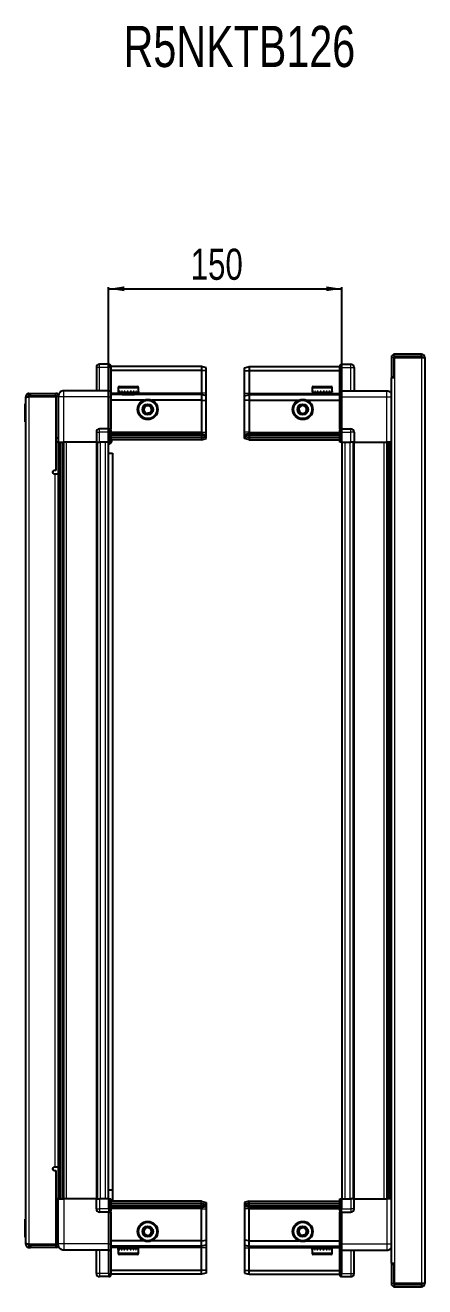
# Model space of a CAD drawing. Header units: millimetres. Extents: x 1315 to 4658, y 427 to 1687.
# Drawn here: x 2843 to 3100, y 877 to 1687 of the extents above; entities that cross this region are included whole.
import ezdxf

# ---------------------------------------------------------------- set-up
doc = ezdxf.new("R2010")
doc.units = ezdxf.units.MM
doc.layers.add('FORMAT', color=7, linetype='Continuous')
doc.styles.add('SLDTEXTSTYLE0', font='TXT', dxfattribs={"width": 0.75})
doc.dimstyles.new('SLDDIMSTYLE0', dxfattribs={"dimtxt": 20, "dimasz": 10, "dimexe": 0, "dimexo": 0.0625, "dimgap": 5, "dimtad": 2, "dimdec": 1, "dimrnd": 1e-09, "dimzin": 12, "dimdsep": 46, "dimtxsty": 'SLDTEXTSTYLE0', "dimsah": 1, "dimcen": 0.09, "dimadec": 0, "dimazin": 3, "dimtfac": 1, "dimtofl": 0, "dimtmove": 0, "dimatfit": 3, "dimfxl": 0, "dimfrac": 2, "dimtolj": 1, "dimtzin": 12, "dimarcsym": 0})

# ---------------------------------------------------------------- blocks, each defined once
blk = doc.blocks.new('_D_5')
at = {"layer": 'FORMAT'}
for p, q in [((2896.98, 1419.33), (2896.98, 1518.82)), ((2896.98, 1517.82), (3046.98, 1517.82)), ((3046.98, 1419.33), (3046.98, 1518.82))]:
    blk.add_line(p, q, dxfattribs=at)
for points in [[(2896.98, 1517.82), (2906.98, 1516.28), (2906.98, 1519.36)], [(3046.98, 1517.82), (3036.98, 1519.36), (3036.98, 1516.28)]]:
    blk.add_solid(points, dxfattribs=at)
at = {"layer": 'FORMAT', "insert": (2949.81, 1543.6), "char_height": 20, "attachment_point": 1, "style": 'SLDTEXTSTYLE0'}
blk.add_mtext('150', dxfattribs=at)

msp = doc.modelspace()

# ---------------------------------------------------------------- linework, layer by layer
at = {"color": 7, "linetype": 'Continuous', "lineweight": 25}
for p, q in [((3098.23, 1475.82), (3080.93, 1475.82)), ((3098.23, 1474.32), (3098.23, 1475.82)), ((2889.13, 1467.32), (2889.13, 1452.32)), ((2897.13, 1469.32), (2891.13, 1469.32)), ((2897.13, 1469.32), (2897.46, 1469.32)), ((2897.13, 1469.32), (2897.13, 1467.32)), ((2897.13, 1452.52), (2897.13, 1467.32)), ((2897.13, 1452.52), (2897.13, 1467.32)), ((2898.33, 1468.82), (2897.46, 1469.32)), ((2898.33, 1467.32), (2898.33, 1468.82)), ((2956.63, 1467.82), (2898.33, 1467.82)), ((2898.33, 1467.32), (2898.33, 1452.52)), ((2956.63, 1467.82), (2956.63, 1465.32)), ((2959.63, 1467.02), (2956.63, 1467.82)), ((2959.63, 1465.17), (2959.63, 1467.02)), ((2984.33, 1467.02), (2987.33, 1467.82)), ((2984.33, 1465.17), (2984.33, 1467.02)), ((2987.33, 1467.82), (2987.33, 1465.32)), ((2987.33, 1467.82), (3045.63, 1467.82)), ((3046.49, 1469.32), (3045.63, 1468.82)), ((3046.49, 1469.32), (3045.63, 1468.82)), ((3045.63, 1468.82), (3045.63, 1467.32)), ((3045.63, 1452.52), (3045.63, 1467.32)), ((3046.83, 1469.32), (3046.49, 1469.32)), ((3046.83, 1469.32), (3046.49, 1469.32)), ((3046.83, 1469.32), (3046.83, 1469.32)), ((3046.83, 1467.32), (3046.83, 1469.32)), ((3046.83, 1469.32), (3052.83, 1469.32)), ((3046.83, 1467.32), (3046.83, 1452.52)), ((3054.83, 1467.32), (3054.83, 1452.32)), ((3078.83, 1473.72), (3078.83, 1461.32)), ((3080.33, 1473.72), (3080.33, 1461.32)), ((3080.83, 1460.82), (3080.83, 1473.72)), ((3080.83, 1473.72), (3098.23, 1473.72)), ((3098.23, 1474.32), (3080.93, 1474.32)), ((3098.23, 1473.72), (3100.33, 1473.72)), ((3100.33, 1473.72), (3100.33, 878.92)), ((2956.63, 1465.32), (2898.33, 1465.32)), ((2956.63, 1465.32), (2956.63, 1450.82)), ((2959.63, 1465.17), (2956.63, 1465.32)), ((2959.63, 1450.82), (2959.63, 1465.17)), ((2984.33, 1465.17), (2987.33, 1465.32)), ((2984.33, 1450.82), (2984.33, 1465.17)), ((2987.33, 1465.32), (2987.33, 1450.82)), ((2987.33, 1465.32), (3045.63, 1465.32)), ((3078.73, 1460.82), (3078.73, 891.82)), ((3078.73, 1460.82), (3080.83, 1460.82)), ((3078.83, 1461.32), (3080.33, 1461.32)), ((2845.73, 1449.07), (2845.73, 1450.57)), ((2845.73, 1450.57), (2846.63, 1450.57)), ((2846.63, 1449.07), (2846.63, 1450.57)), ((2846.63, 1450.57), (2863.13, 1450.57)), ((2863.13, 1449.07), (2863.13, 1450.57)), ((2897.13, 1452.32), (2868.13, 1452.32)), ((2897.13, 1452.32), (2897.13, 1452.52)), ((2897.13, 1452.32), (2898.33, 1452.32)), ((2897.13, 1448.32), (2897.13, 1452.32)), ((2898.33, 1452.52), (2898.33, 1452.32)), ((2898.33, 1452.32), (2898.33, 1448.32)), ((2903.13, 1454.22), (2903.13, 1451.82)), ((2903.13, 1451.82), (2903.13, 1451.32)), ((2903.13, 1451.32), (2903.26, 1451.32)), ((2903.45, 1451.82), (2903.26, 1451.82)), ((2903.26, 1451.82), (2903.26, 1451.32)), ((2903.26, 1451.32), (2903.45, 1451.32)), ((2903.45, 1451.82), (2903.45, 1451.32)), ((2903.45, 1451.32), (2903.98, 1451.32)), ((2903.93, 1455.02), (2911.09, 1455.02)), ((2904.38, 1451.82), (2903.98, 1451.82)), ((2903.98, 1451.82), (2903.98, 1451.32)), ((2903.98, 1451.32), (2904.38, 1451.32)), ((2904.38, 1451.82), (2904.38, 1451.32)), ((2904.38, 1451.32), (2905.25, 1451.32)), ((2905.23, 1451.32), (2905.23, 1451.22)), ((2905.23, 1451.22), (2914.03, 1451.22)), ((2905.82, 1451.82), (2905.25, 1451.82)), ((2905.25, 1451.82), (2905.25, 1451.32)), ((2905.25, 1451.32), (2905.82, 1451.32)), ((2905.63, 1450.82), (2906.32, 1450.34)), ((2905.63, 1450.82), (2910.66, 1450.82)), ((2905.82, 1451.82), (2905.82, 1451.32)), ((2905.82, 1451.32), (2906.95, 1451.32)), ((2907.64, 1451.82), (2906.95, 1451.82)), ((2906.95, 1451.82), (2906.95, 1451.32)), ((2906.95, 1451.32), (2907.64, 1451.32)), ((2907.64, 1451.82), (2907.64, 1451.32)), ((2907.64, 1451.32), (2908.91, 1451.32)), ((2909.65, 1451.82), (2908.91, 1451.82)), ((2908.91, 1451.82), (2908.91, 1451.32)), ((2908.91, 1451.32), (2909.14, 1451.32)), ((2909.14, 1451.82), (2909.14, 1451.32)), ((2909.64, 1451.82), (2909.64, 1451.32)), ((2909.64, 1451.32), (2909.65, 1451.32)), ((2909.65, 1451.82), (2909.65, 1451.32)), ((2909.65, 1451.32), (2910.94, 1451.32)), ((2910.66, 1450.82), (2913.63, 1450.82)), ((2911.65, 1451.82), (2910.94, 1451.82)), ((2910.94, 1451.82), (2910.94, 1451.32)), ((2911, 1451.82), (2911, 1451.32)), ((2911, 1451.32), (2911.65, 1451.32)), ((2911.09, 1455.02), (2915.33, 1455.02)), ((2911.65, 1451.82), (2911.65, 1451.32)), ((2911.65, 1451.32), (2912.84, 1451.32)), ((2913.46, 1451.82), (2912.84, 1451.82)), ((2912.84, 1451.82), (2912.84, 1451.32)), ((2912.84, 1451.32), (2913.46, 1451.32)), ((2912.94, 1450.34), (2913.63, 1450.82)), ((2913.46, 1451.82), (2913.46, 1451.32)), ((2913.46, 1451.32), (2914.43, 1451.32)), ((2914.03, 1451.22), (2914.03, 1451.32)), ((2914.9, 1451.82), (2914.43, 1451.82)), ((2914.43, 1451.82), (2914.43, 1451.32)), ((2914.43, 1451.32), (2914.9, 1451.32)), ((2914.9, 1451.82), (2914.9, 1451.32)), ((2914.9, 1451.32), (2915.55, 1451.32)), ((2915.82, 1451.82), (2915.55, 1451.82)), ((2915.55, 1451.82), (2915.55, 1451.32)), ((2915.55, 1451.32), (2915.82, 1451.32)), ((2915.82, 1451.82), (2915.82, 1451.32)), ((2915.82, 1451.32), (2916.09, 1451.32)), ((2916.13, 1451.82), (2916.09, 1451.82)), ((2916.09, 1451.82), (2916.09, 1451.32)), ((2916.09, 1451.32), (2916.13, 1451.32)), ((2916.13, 1451.82), (2916.13, 1454.22)), ((2916.13, 1451.82), (2916.13, 1451.32)), ((2956.63, 1450.82), (2956.63, 1449.82)), ((2959.63, 1449.02), (2959.63, 1450.82)), ((2984.33, 1449.02), (2984.33, 1450.82)), ((2987.33, 1450.82), (2987.33, 1449.82)), ((3027.83, 1454.22), (3027.83, 1451.32)), ((3027.83, 1451.32), (3027.86, 1451.32)), ((3027.98, 1451.82), (3027.86, 1451.82)), ((3027.86, 1451.82), (3027.86, 1451.32)), ((3027.86, 1451.32), (3027.98, 1451.32)), ((3027.98, 1451.82), (3027.98, 1451.32)), ((3027.98, 1451.32), (3028.39, 1451.32)), ((3028.73, 1451.82), (3028.39, 1451.82)), ((3028.39, 1451.82), (3028.39, 1451.32)), ((3028.39, 1451.32), (3028.73, 1451.32)), ((3028.63, 1455.02), (3040.03, 1455.02)), ((3028.73, 1451.82), (3028.73, 1451.32)), ((3028.73, 1451.32), (3029.51, 1451.32)), ((3030.03, 1451.82), (3029.51, 1451.82)), ((3029.51, 1451.82), (3029.51, 1451.32)), ((3029.51, 1451.32), (3030.03, 1451.32)), ((3029.93, 1451.32), (3029.93, 1451.22)), ((3029.93, 1451.22), (3038.73, 1451.22)), ((3030.03, 1451.82), (3030.03, 1451.32)), ((3030.03, 1451.32), (3031.09, 1451.32)), ((3030.33, 1450.82), (3031.02, 1450.34)), ((3030.33, 1450.82), (3038.33, 1450.82)), ((3031.75, 1451.82), (3031.09, 1451.82)), ((3031.09, 1451.82), (3031.09, 1451.32)), ((3031.09, 1451.32), (3031.75, 1451.32)), ((3031.75, 1451.82), (3031.75, 1451.32)), ((3031.75, 1451.32), (3032.99, 1451.32)), ((3033.72, 1451.82), (3032.99, 1451.82)), ((3032.99, 1451.82), (3032.99, 1451.32)), ((3032.99, 1451.32), (3033.42, 1451.32)), ((3033.42, 1451.82), (3033.42, 1451.32)), ((3033.72, 1451.82), (3033.72, 1451.32)), ((3033.72, 1451.32), (3035.02, 1451.32)), ((3035.75, 1451.82), (3035.02, 1451.82)), ((3035.02, 1451.82), (3035.02, 1451.32)), ((3035.29, 1451.82), (3035.29, 1451.32)), ((3035.29, 1451.32), (3035.75, 1451.32)), ((3035.75, 1451.82), (3035.75, 1451.32)), ((3035.75, 1451.32), (3036.98, 1451.32)), ((3037.64, 1451.82), (3036.98, 1451.82)), ((3036.98, 1451.82), (3036.98, 1451.32)), ((3036.98, 1451.32), (3037.64, 1451.32)), ((3037.64, 1451.82), (3037.64, 1451.32)), ((3037.64, 1451.32), (3038.69, 1451.32)), ((3037.64, 1450.34), (3038.33, 1450.82)), ((3039.21, 1451.82), (3038.69, 1451.82)), ((3038.69, 1451.82), (3038.69, 1451.32)), ((3038.69, 1451.32), (3039.21, 1451.32)), ((3038.73, 1451.22), (3038.73, 1451.32)), ((3039.21, 1451.82), (3039.21, 1451.32)), ((3039.21, 1451.32), (3039.96, 1451.32)), ((3040.29, 1451.82), (3039.96, 1451.82)), ((3039.96, 1451.82), (3039.96, 1451.32)), ((3039.96, 1451.32), (3040.29, 1451.32)), ((3040.29, 1451.82), (3040.29, 1451.32)), ((3040.29, 1451.32), (3040.69, 1451.32)), ((3040.8, 1451.82), (3040.69, 1451.82)), ((3040.69, 1451.82), (3040.69, 1451.32)), ((3040.69, 1451.32), (3040.8, 1451.32)), ((3040.8, 1451.82), (3040.8, 1451.32)), ((3040.8, 1451.32), (3040.83, 1451.32)), ((3040.83, 1451.32), (3040.83, 1454.22)), ((3045.63, 1452.32), (3045.63, 1452.52)), ((3046.83, 1452.32), (3045.63, 1452.32)), ((3045.63, 1448.32), (3045.63, 1452.32)), ((3046.83, 1452.52), (3046.83, 1452.32)), ((3046.83, 1452.32), (3046.83, 1448.32)), ((3046.83, 1452.32), (3075.83, 1452.32)), ((2843.63, 1443.96), (2843.33, 1443.96)), ((2843.33, 1432.39), (2843.33, 1443.96)), ((2845.13, 1448.47), (2843.63, 1448.47)), ((2843.63, 1447.97), (2843.63, 1448.47)), ((2843.63, 904.67), (2843.63, 1447.97)), ((2845.73, 1449.07), (2846.63, 1449.07)), ((2845.73, 1448.57), (2863.13, 1448.57)), ((2846.63, 1449.07), (2863.13, 1449.07)), ((2864.63, 1448.57), (2863.13, 1448.57)), ((2863.13, 1448.57), (2863.13, 1401.07)), ((2864.63, 1448.32), (2864.63, 1419.32)), ((2897.13, 1428.02), (2897.13, 1448.32)), ((2956.63, 1449.82), (2898.33, 1449.82)), ((2898.33, 1448.32), (2898.33, 1428.02)), ((2919.63, 1446.32), (2898.33, 1446.32)), ((2906.32, 1450.34), (2905.63, 1449.86)), ((2905.63, 1449.86), (2905.63, 1449.82)), ((2905.63, 1449.86), (2910.66, 1449.86)), ((2906.32, 1450.34), (2910.48, 1450.34)), ((2910.48, 1450.34), (2912.94, 1450.34)), ((2910.66, 1449.86), (2913.63, 1449.86)), ((2913.63, 1449.86), (2912.94, 1450.34)), ((2913.63, 1449.82), (2913.63, 1449.86)), ((2956.63, 1446.32), (2924.63, 1446.32)), ((2956.63, 1449.82), (2956.63, 1446.32)), ((2959.63, 1449.02), (2956.63, 1449.82)), ((2956.63, 1446.32), (2956.63, 1425.82)), ((2956.63, 1446.32), (2959.63, 1445.99)), ((2959.63, 1445.99), (2959.63, 1449.02)), ((2959.63, 1425.82), (2959.63, 1445.99)), ((2984.33, 1449.02), (2987.33, 1449.82)), ((2984.33, 1445.99), (2984.33, 1449.02)), ((2987.33, 1446.32), (2984.33, 1445.99)), ((2984.33, 1425.82), (2984.33, 1445.99)), ((2987.33, 1449.82), (2987.33, 1446.32)), ((2987.33, 1449.82), (3045.63, 1449.82)), ((2987.33, 1446.32), (2987.33, 1425.82)), ((2987.33, 1446.32), (3019.33, 1446.32)), ((3024.33, 1446.32), (3045.63, 1446.32)), ((3031.02, 1450.34), (3030.33, 1449.86)), ((3030.33, 1449.86), (3030.33, 1449.82)), ((3030.33, 1449.86), (3038.33, 1449.86)), ((3031.02, 1450.34), (3037.64, 1450.34)), ((3038.33, 1449.86), (3037.64, 1450.34)), ((3038.33, 1449.82), (3038.33, 1449.86)), ((3045.63, 1428.02), (3045.63, 1448.32)), ((3046.83, 1448.32), (3046.83, 1428.02)), ((2843.33, 1432.39), (2843.63, 1432.39)), ((2897.13, 1427.82), (2891.13, 1427.82)), ((2897.13, 1427.82), (2897.13, 1428.02)), ((2897.13, 1427.82), (2897.13, 1425.82)), ((2897.13, 1427.82), (2898.33, 1427.82)), ((2898.33, 1428.02), (2898.33, 1427.82)), ((2898.33, 1427.15), (2898.33, 1427.82)), ((2898.33, 1427.15), (2898.33, 1419.32)), ((3045.63, 1427.82), (3045.63, 1428.02)), ((3046.83, 1427.82), (3045.63, 1427.82)), ((3045.63, 1427.82), (3045.63, 1427.15)), ((3045.63, 1419.32), (3045.63, 1427.15)), ((3046.83, 1428.02), (3046.83, 1427.82)), ((3046.83, 1425.82), (3046.83, 1427.82)), ((3046.83, 1425.82), (3046.83, 1427.82)), ((3046.83, 1427.82), (3052.83, 1427.82)), ((2863.13, 1422.07), (2864.63, 1422.07)), ((2864.63, 1419.32), (2863.13, 1419.32)), ((2865.28, 933.32), (2865.28, 1419.32)), ((2867.07, 1419.32), (2867.07, 933.32)), ((2867.1, 1419.32), (2867.1, 933.32)), ((2889.13, 1419.32), (2868.13, 1419.32)), ((2889.13, 1425.82), (2889.13, 1419.32)), ((2889.13, 1419.32), (2891.13, 1419.32)), ((2889.78, 933.32), (2889.78, 1419.32)), ((2897.13, 1419.32), (2891.13, 1419.32)), ((2896.98, 933.32), (2896.98, 1419.32)), ((2897.13, 1419.32), (2897.13, 1425.82)), ((2897.13, 1419.32), (2897.13, 1425.82)), ((2897.13, 1419.32), (2897.46, 1419.32)), ((2897.13, 1419.32), (2897.13, 1419.32)), ((2897.46, 1419.32), (2897.46, 1425.82)), ((2898.33, 1419.32), (2897.46, 1419.32)), ((2897.46, 1419.32), (2897.46, 1419.32)), ((2956.63, 1424.82), (2898.33, 1424.82)), ((2956.63, 1423.82), (2898.33, 1423.82)), ((2956.63, 1422.32), (2898.33, 1422.32)), ((2956.63, 1420.82), (2898.33, 1420.82)), ((2956.63, 1425.82), (2956.63, 1424.82)), ((2956.63, 1424.82), (2956.63, 1423.82)), ((2956.63, 1424.82), (2959.63, 1424.02)), ((2956.63, 1423.82), (2956.63, 1422.32)), ((2956.63, 1423.82), (2959.63, 1423.28)), ((2956.63, 1422.32), (2959.63, 1422.78)), ((2956.63, 1422.32), (2956.63, 1420.82)), ((2956.63, 1420.82), (2959.63, 1421.63)), ((2959.63, 1424.02), (2959.63, 1425.82)), ((2959.63, 1423.28), (2959.63, 1424.02)), ((2959.63, 1422.78), (2959.63, 1423.28)), ((2959.63, 1421.63), (2959.63, 1422.78)), ((2984.33, 1424.02), (2984.33, 1425.82)), ((2987.33, 1424.82), (2984.33, 1424.02)), ((2984.33, 1423.28), (2984.33, 1424.02)), ((2987.33, 1423.82), (2984.33, 1423.28)), ((2984.33, 1422.78), (2984.33, 1423.28)), ((2987.33, 1422.32), (2984.33, 1422.78)), ((2984.33, 1421.63), (2984.33, 1422.78)), ((2987.33, 1420.82), (2984.33, 1421.63)), ((2987.33, 1425.82), (2987.33, 1424.82)), ((2987.33, 1424.82), (2987.33, 1423.82)), ((2987.33, 1424.82), (3045.63, 1424.82)), ((2987.33, 1423.82), (3045.63, 1423.82)), ((2987.33, 1423.82), (2987.33, 1422.32)), ((2987.33, 1422.32), (3045.63, 1422.32)), ((2987.33, 1422.32), (2987.33, 1420.82)), ((2987.33, 1420.82), (3045.63, 1420.82)), ((3046.49, 1419.32), (3045.63, 1419.32)), ((3046.49, 1425.82), (3046.49, 1419.32)), ((3046.83, 1419.32), (3046.49, 1419.32)), ((3046.83, 1425.82), (3046.83, 1419.32)), ((3046.83, 1419.32), (3052.83, 1419.32)), ((3046.98, 1419.32), (3046.98, 933.32)), ((3054.83, 1419.32), (3052.83, 1419.32)), ((3054.18, 1419.32), (3054.18, 933.32)), ((3054.83, 1425.82), (3054.83, 1419.32)), ((3054.83, 1419.32), (3075.83, 1419.32)), ((3076.85, 933.32), (3076.85, 1419.32)), ((3076.88, 933.32), (3076.88, 1419.32)), ((3078.68, 1419.32), (3078.68, 933.32)), ((2896.98, 1412.32), (2899.48, 1412.32)), ((2899.48, 1412.32), (2899.48, 938.82)), ((2863.13, 1401.07), (2861.78, 1401.07)), ((2861.78, 1399.07), (2862.53, 1399.07)), ((2862.53, 1399.07), (2864.63, 1399.07)), ((2864.63, 1399.07), (2864.63, 953.57)), ((2862.53, 953.57), (2861.78, 953.57)), ((2861.78, 951.57), (2863.13, 951.57)), ((2864.63, 953.57), (2862.53, 953.57)), ((2863.13, 951.57), (2863.13, 904.07)), ((2864.63, 933.32), (2863.13, 933.32)), ((2864.63, 904.32), (2864.63, 933.32)), ((2889.13, 933.32), (2868.13, 933.32)), ((2889.13, 926.82), (2889.13, 933.32)), ((2889.13, 933.32), (2891.13, 933.32)), ((2897.13, 933.32), (2891.13, 933.32)), ((2899.48, 938.82), (2896.98, 938.82)), ((2897.13, 926.82), (2897.13, 933.32)), ((2897.13, 933.32), (2897.46, 933.32)), ((2897.46, 926.82), (2897.46, 933.32)), ((2897.46, 933.32), (2898.33, 933.32)), ((2898.33, 933.32), (2898.33, 925.5)), ((2899.48, 938.82), (2899.48, 931.82)), ((3045.63, 925.5), (3045.63, 933.32)), ((3045.63, 933.32), (3046.49, 933.32)), ((3046.49, 933.32), (3046.49, 933.32)), ((3046.49, 933.32), (3046.49, 926.82)), ((3046.83, 933.32), (3046.49, 933.32)), ((3046.83, 933.32), (3046.83, 926.82)), ((3046.83, 933.32), (3046.83, 933.32)), ((3046.83, 933.32), (3046.83, 926.82)), ((3046.83, 933.32), (3052.83, 933.32)), ((3054.83, 933.32), (3052.83, 933.32)), ((3054.83, 926.82), (3054.83, 933.32)), ((3054.83, 933.32), (3075.83, 933.32)), ((2864.63, 930.57), (2863.13, 930.57)), ((2897.13, 924.82), (2891.13, 924.82)), ((2897.13, 926.82), (2897.13, 924.82)), ((2897.13, 926.82), (2897.13, 924.82)), ((2897.13, 924.82), (2898.33, 924.82)), ((2897.13, 924.62), (2897.13, 924.82)), ((2897.13, 904.32), (2897.13, 924.62)), ((2956.63, 931.82), (2898.33, 931.82)), ((2956.63, 930.32), (2898.33, 930.32)), ((2956.63, 928.82), (2898.33, 928.82)), ((2956.63, 927.82), (2898.33, 927.82)), ((2898.33, 924.82), (2898.33, 925.5)), ((2898.33, 924.82), (2898.33, 924.62)), ((2898.33, 924.62), (2898.33, 904.32)), ((2956.63, 930.32), (2956.63, 931.82)), ((2956.63, 931.82), (2959.63, 931.02)), ((2956.63, 928.82), (2956.63, 930.32)), ((2956.63, 930.32), (2959.63, 929.87)), ((2956.63, 928.82), (2959.63, 929.37)), ((2956.63, 927.82), (2956.63, 928.82)), ((2956.63, 927.82), (2959.63, 928.63)), ((2956.63, 926.82), (2956.63, 927.82)), ((2956.63, 906.32), (2956.63, 926.82)), ((2959.63, 931.02), (2959.63, 929.87)), ((2959.63, 929.87), (2959.63, 929.37)), ((2959.63, 929.37), (2959.63, 928.63)), ((2959.63, 928.63), (2959.63, 926.82)), ((2959.63, 926.82), (2959.63, 906.66)), ((2987.33, 931.82), (2984.33, 931.02)), ((2984.33, 931.02), (2984.33, 929.87)), ((2987.33, 930.32), (2984.33, 929.87)), ((2984.33, 929.87), (2984.33, 929.37)), ((2987.33, 928.82), (2984.33, 929.37)), ((2984.33, 929.37), (2984.33, 928.63)), ((2987.33, 927.82), (2984.33, 928.63)), ((2984.33, 928.63), (2984.33, 926.82)), ((2984.33, 926.82), (2984.33, 906.66)), ((2987.33, 930.32), (2987.33, 931.82)), ((2987.33, 931.82), (3045.63, 931.82)), ((2987.33, 928.82), (2987.33, 930.32)), ((2987.33, 930.32), (3045.63, 930.32)), ((2987.33, 928.82), (3045.63, 928.82)), ((2987.33, 927.82), (2987.33, 928.82)), ((2987.33, 927.82), (3045.63, 927.82)), ((2987.33, 926.82), (2987.33, 927.82)), ((2987.33, 906.32), (2987.33, 926.82)), ((3045.63, 925.5), (3045.63, 924.82)), ((3046.83, 924.82), (3045.63, 924.82)), ((3045.63, 924.62), (3045.63, 924.82)), ((3045.63, 904.32), (3045.63, 924.62)), ((3046.83, 924.82), (3046.83, 926.82)), ((3046.83, 924.82), (3046.83, 924.62)), ((3046.83, 924.82), (3052.83, 924.82)), ((3046.83, 924.62), (3046.83, 904.32)), ((2843.63, 920.26), (2843.33, 920.26)), ((2843.33, 910.58), (2843.33, 920.26)), ((2843.33, 908.69), (2843.33, 910.58)), ((2843.33, 908.69), (2843.63, 908.69)), ((2843.63, 904.17), (2843.63, 904.67)), ((2845.13, 904.17), (2843.63, 904.17)), ((2863.13, 904.07), (2845.73, 904.07)), ((2845.73, 903.57), (2845.73, 902.07)), ((2845.73, 903.57), (2846.63, 903.57)), ((2845.73, 902.07), (2846.63, 902.07)), ((2863.13, 903.57), (2846.63, 903.57)), ((2846.63, 903.57), (2846.63, 902.07)), ((2863.13, 902.07), (2846.63, 902.07)), ((2863.13, 904.07), (2864.63, 904.07)), ((2863.13, 903.57), (2863.13, 902.07)), ((2897.13, 900.32), (2868.13, 900.32)), ((2889.13, 885.32), (2889.13, 900.32)), ((2897.13, 900.32), (2897.13, 904.32)), ((2897.13, 900.32), (2898.33, 900.32)), ((2897.13, 900.12), (2897.13, 900.32)), ((2897.13, 885.32), (2897.13, 900.12)), ((2919.63, 906.32), (2898.33, 906.32)), ((2898.33, 904.32), (2898.33, 900.32)), ((2956.63, 902.82), (2898.33, 902.82)), ((2898.33, 900.32), (2898.33, 900.12)), ((2898.33, 900.12), (2898.33, 885.32)), ((2903.13, 901.32), (2903.13, 898.42)), ((2903.22, 901.32), (2903.13, 901.32)), ((2903.22, 900.82), (2903.22, 901.32)), ((2903.39, 901.32), (2903.22, 901.32)), ((2903.22, 900.82), (2903.39, 900.82)), ((2903.39, 900.82), (2903.39, 901.32)), ((2903.88, 901.32), (2903.39, 901.32)), ((2903.88, 900.82), (2903.88, 901.32)), ((2904.26, 901.32), (2903.88, 901.32)), ((2903.88, 900.82), (2904.26, 900.82)), ((2904.26, 900.82), (2904.26, 901.32)), ((2905.1, 901.32), (2904.26, 901.32)), ((2905.1, 900.82), (2905.1, 901.32)), ((2905.66, 901.32), (2905.1, 901.32)), ((2905.1, 900.82), (2905.66, 900.82)), ((2905.23, 901.42), (2905.23, 901.32)), ((2910.62, 901.42), (2905.23, 901.42)), ((2905.63, 902.82), (2905.63, 902.79)), ((2905.63, 902.79), (2906.32, 902.31)), ((2905.73, 902.79), (2905.63, 902.79)), ((2906.32, 902.31), (2905.63, 901.82)), ((2905.73, 901.82), (2905.63, 901.82)), ((2905.66, 900.82), (2905.66, 901.32)), ((2906.76, 901.32), (2905.66, 901.32)), ((2913.63, 902.79), (2905.73, 902.79)), ((2913.63, 901.82), (2905.73, 901.82)), ((2906.4, 902.31), (2906.32, 902.31)), ((2912.94, 902.31), (2906.4, 902.31)), ((2906.76, 900.82), (2906.76, 901.32)), ((2907.44, 901.32), (2906.76, 901.32)), ((2906.76, 900.82), (2907.44, 900.82)), ((2907.44, 900.82), (2907.44, 901.32)), ((2908.71, 901.32), (2907.44, 901.32)), ((2908.71, 900.82), (2908.71, 901.32)), ((2909, 901.32), (2908.71, 901.32)), ((2908.71, 900.82), (2909.44, 900.82)), ((2909, 900.82), (2909, 901.32)), ((2909.44, 900.82), (2909.44, 901.32)), ((2910.74, 901.32), (2909.44, 901.32)), ((2914.03, 901.42), (2910.62, 901.42)), ((2910.74, 900.82), (2910.74, 901.32)), ((2910.74, 900.82), (2911.46, 900.82)), ((2910.87, 900.82), (2910.87, 901.32)), ((2911.46, 901.32), (2910.87, 901.32)), ((2911.46, 900.82), (2911.46, 901.32)), ((2912.66, 901.32), (2911.46, 901.32)), ((2912.66, 900.82), (2912.66, 901.32)), ((2913.3, 901.32), (2912.66, 901.32)), ((2912.66, 900.82), (2913.3, 900.82)), ((2912.94, 902.31), (2913.63, 902.79)), ((2913.63, 901.82), (2912.94, 902.31)), ((2913.3, 900.82), (2913.3, 901.32)), ((2914.29, 901.32), (2913.3, 901.32)), ((2913.63, 902.79), (2913.63, 902.82)), ((2914.03, 901.32), (2914.03, 901.42)), ((2914.29, 900.82), (2914.29, 901.32)), ((2914.77, 901.32), (2914.29, 901.32)), ((2914.29, 900.82), (2914.77, 900.82)), ((2914.77, 900.82), (2914.77, 901.32)), ((2915.46, 901.32), (2914.77, 901.32)), ((2915.46, 900.82), (2915.46, 901.32)), ((2915.75, 901.32), (2915.46, 901.32)), ((2915.46, 900.82), (2915.75, 900.82)), ((2915.75, 900.82), (2915.75, 901.32)), ((2916.06, 901.32), (2915.75, 901.32)), ((2916.06, 900.82), (2916.06, 901.32)), ((2916.12, 901.32), (2916.06, 901.32)), ((2916.06, 900.82), (2916.12, 900.82)), ((2916.12, 900.82), (2916.12, 901.32)), ((2916.13, 901.32), (2916.12, 901.32)), ((2916.13, 898.42), (2916.13, 901.32)), ((2956.63, 906.32), (2924.63, 906.32)), ((2956.63, 906.32), (2959.63, 906.66)), ((2956.63, 902.82), (2956.63, 906.32)), ((2959.63, 903.63), (2956.63, 902.82)), ((2956.63, 901.82), (2956.63, 902.82)), ((2956.63, 887.32), (2956.63, 901.82)), ((2959.63, 906.66), (2959.63, 903.63)), ((2959.63, 903.63), (2959.63, 901.82)), ((2959.63, 901.82), (2959.63, 887.48)), ((2987.33, 906.32), (2984.33, 906.66)), ((2984.33, 906.66), (2984.33, 903.63)), ((2984.33, 903.63), (2987.33, 902.82)), ((2984.33, 903.63), (2984.33, 901.82)), ((2984.33, 901.82), (2984.33, 887.48)), ((2987.33, 906.32), (3019.33, 906.32)), ((2987.33, 902.82), (2987.33, 906.32)), ((2987.33, 902.82), (3045.63, 902.82)), ((2987.33, 901.82), (2987.33, 902.82)), ((2987.33, 887.32), (2987.33, 901.82)), ((3024.33, 906.32), (3045.63, 906.32)), ((3027.83, 901.32), (3027.83, 898.42)), ((3027.85, 901.32), (3027.83, 901.32)), ((3027.85, 900.82), (3027.85, 901.32)), ((3027.94, 901.32), (3027.85, 901.32)), ((3027.85, 900.82), (3027.94, 900.82)), ((3027.94, 900.82), (3027.94, 901.32)), ((3028.32, 901.32), (3027.94, 901.32)), ((3028.32, 900.82), (3028.32, 901.32)), ((3028.63, 901.32), (3028.32, 901.32)), ((3028.32, 900.82), (3028.63, 900.82)), ((3028.63, 900.82), (3028.63, 901.32)), ((3029.37, 901.32), (3028.63, 901.32)), ((3029.37, 900.82), (3029.37, 901.32)), ((3029.88, 901.32), (3029.37, 901.32)), ((3029.37, 900.82), (3029.88, 900.82)), ((3029.88, 900.82), (3029.88, 901.32)), ((3030.92, 901.32), (3029.88, 901.32)), ((3029.93, 901.42), (3029.93, 901.32)), ((3038.73, 901.42), (3029.93, 901.42)), ((3030.33, 902.82), (3030.33, 902.79)), ((3030.33, 902.79), (3031.02, 902.31)), ((3038.33, 902.79), (3030.33, 902.79)), ((3031.02, 902.31), (3030.33, 901.82)), ((3038.33, 901.82), (3030.33, 901.82)), ((3030.92, 900.82), (3030.92, 901.32)), ((3031.57, 901.32), (3030.92, 901.32)), ((3030.92, 900.82), (3031.57, 900.82)), ((3037.64, 902.31), (3031.02, 902.31)), ((3031.57, 900.82), (3031.57, 901.32)), ((3032.79, 901.32), (3031.57, 901.32)), ((3032.79, 900.82), (3032.79, 901.32)), ((3033.29, 901.32), (3032.79, 901.32)), ((3032.79, 900.82), (3033.52, 900.82)), ((3033.29, 900.82), (3033.29, 901.32)), ((3033.52, 900.82), (3033.52, 901.32)), ((3034.82, 901.32), (3033.52, 901.32)), ((3034.82, 900.82), (3034.82, 901.32)), ((3034.82, 900.82), (3035.55, 900.82)), ((3035.16, 900.82), (3035.16, 901.32)), ((3035.55, 901.32), (3035.16, 901.32)), ((3035.55, 900.82), (3035.55, 901.32)), ((3036.8, 901.32), (3035.55, 901.32)), ((3036.8, 900.82), (3036.8, 901.32)), ((3037.46, 901.32), (3036.8, 901.32)), ((3036.8, 900.82), (3037.46, 900.82)), ((3037.46, 900.82), (3037.46, 901.32)), ((3038.54, 901.32), (3037.46, 901.32)), ((3037.64, 902.31), (3038.33, 902.79)), ((3038.33, 901.82), (3037.64, 902.31)), ((3038.33, 902.79), (3038.33, 902.82)), ((3038.54, 900.82), (3038.54, 901.32)), ((3039.07, 901.32), (3038.54, 901.32)), ((3038.54, 900.82), (3039.07, 900.82)), ((3038.73, 901.32), (3038.73, 901.42)), ((3039.07, 900.82), (3039.07, 901.32)), ((3039.86, 901.32), (3039.07, 901.32)), ((3039.86, 900.82), (3039.86, 901.32)), ((3040.21, 901.32), (3039.86, 901.32)), ((3039.86, 900.82), (3040.21, 900.82)), ((3040.21, 900.82), (3040.21, 901.32)), ((3040.64, 901.32), (3040.21, 901.32)), ((3040.64, 900.82), (3040.64, 901.32)), ((3040.78, 901.32), (3040.64, 901.32)), ((3040.64, 900.82), (3040.78, 900.82)), ((3040.78, 900.82), (3040.78, 901.32)), ((3040.83, 901.32), (3040.78, 901.32)), ((3040.83, 898.42), (3040.83, 901.32)), ((3045.63, 900.32), (3045.63, 904.32)), ((3046.83, 900.32), (3045.63, 900.32)), ((3045.63, 900.12), (3045.63, 900.32)), ((3045.63, 885.32), (3045.63, 900.12)), ((3046.83, 904.32), (3046.83, 900.32)), ((3046.83, 900.32), (3046.83, 900.12)), ((3046.83, 900.32), (3075.83, 900.32)), ((3046.83, 900.12), (3046.83, 885.32)), ((3046.83, 900.12), (3046.83, 885.32)), ((3054.83, 885.32), (3054.83, 900.32)), ((2904.08, 897.62), (2903.93, 897.62)), ((2915.33, 897.62), (2904.08, 897.62)), ((3040.03, 897.62), (3028.63, 897.62)), ((3080.83, 891.82), (3078.73, 891.82)), ((3078.83, 891.32), (3080.33, 891.32)), ((3078.83, 891.32), (3078.83, 878.92)), ((3080.33, 891.32), (3080.33, 878.92)), ((3080.83, 878.92), (3080.83, 891.82)), ((2897.13, 883.32), (2891.13, 883.32)), ((2897.13, 885.32), (2897.13, 883.32)), ((2897.13, 883.32), (2897.46, 883.32)), ((2897.13, 883.32), (2897.46, 883.32)), ((2897.13, 883.32), (2897.13, 883.32)), ((2897.46, 883.32), (2898.33, 883.82)), ((2897.46, 883.32), (2898.33, 883.82)), ((2956.63, 887.32), (2898.33, 887.32)), ((2898.33, 883.82), (2898.33, 885.32)), ((2956.63, 884.82), (2898.33, 884.82)), ((2959.63, 887.48), (2956.63, 887.32)), ((2956.63, 884.82), (2956.63, 887.32)), ((2959.63, 885.63), (2956.63, 884.82)), ((2959.63, 887.48), (2959.63, 885.63)), ((2984.33, 887.48), (2987.33, 887.32)), ((2984.33, 887.48), (2984.33, 885.63)), ((2984.33, 885.63), (2987.33, 884.82)), ((2987.33, 887.32), (3045.63, 887.32)), ((2987.33, 884.82), (2987.33, 887.32)), ((2987.33, 884.82), (3045.63, 884.82)), ((3045.63, 885.32), (3045.63, 883.82)), ((3045.63, 883.82), (3046.49, 883.32)), ((3046.83, 883.32), (3046.49, 883.32)), ((3046.83, 883.32), (3046.83, 885.32)), ((3046.83, 883.32), (3052.83, 883.32)), ((3098.23, 878.92), (3080.83, 878.92)), ((3080.93, 878.32), (3098.23, 878.32)), ((3080.93, 876.82), (3098.23, 876.82)), ((3100.33, 878.92), (3098.23, 878.92)), ((3098.23, 878.32), (3098.23, 876.82))]:
    msp.add_line(p, q, dxfattribs=at)
at = {"color": 8, "linetype": 'Continuous', "lineweight": 18}
for p, q in [((3080.93, 1474.32), (3080.93, 1475.82)), ((2891.13, 1467.32), (2889.13, 1467.32)), ((2891.13, 1467.32), (2891.13, 1469.32)), ((2891.13, 1452.32), (2891.13, 1467.32)), ((2897.13, 1467.32), (2891.13, 1467.32)), ((2897.13, 1467.32), (2898.33, 1467.32)), ((3046.83, 1467.32), (3045.63, 1467.32)), ((3046.83, 1467.32), (3052.83, 1467.32)), ((3052.83, 1467.32), (3052.83, 1469.32)), ((3052.83, 1452.32), (3052.83, 1467.32)), ((3052.83, 1467.32), (3054.83, 1467.32)), ((3080.33, 1473.72), (3078.83, 1473.72)), ((3098.23, 1473.72), (3098.23, 878.92)), ((3080.83, 1460.82), (3080.83, 891.82)), ((2897.13, 1452.52), (2898.33, 1452.52)), ((2905.63, 1450.82), (2898.33, 1450.82)), ((2903.13, 1454.22), (2911.3, 1454.22)), ((2911.3, 1454.22), (2916.13, 1454.22)), ((2956.63, 1450.82), (2913.63, 1450.82)), ((2959.63, 1450.82), (2956.63, 1450.82)), ((2984.33, 1450.82), (2987.33, 1450.82)), ((2987.33, 1450.82), (3030.33, 1450.82)), ((3027.83, 1454.22), (3040.83, 1454.22)), ((3038.33, 1450.82), (3045.63, 1450.82)), ((3045.63, 1452.52), (3046.83, 1452.52)), ((2845.73, 1448.57), (2845.73, 904.07)), ((2868.13, 1419.32), (2868.13, 1448.32)), ((2897.13, 1448.32), (2868.13, 1448.32)), ((2897.13, 1448.32), (2898.33, 1448.32)), ((3046.83, 1448.32), (3045.63, 1448.32)), ((3046.83, 1448.32), (3075.83, 1448.32)), ((3075.83, 1419.32), (3075.83, 1448.32)), ((2891.13, 1425.82), (2891.13, 1427.82)), ((2897.13, 1428.02), (2898.33, 1428.02)), ((3045.63, 1428.02), (3046.83, 1428.02)), ((3052.83, 1425.82), (3052.83, 1427.82)), ((2864.63, 1399.07), (2864.63, 1419.32)), ((2865.86, 1419.32), (2865.86, 933.32)), ((2868.31, 933.32), (2868.31, 1419.32)), ((2869.72, 1419.32), (2869.72, 933.32)), ((2889.13, 1425.82), (2891.13, 1425.82)), ((2889.13, 933.32), (2889.13, 1419.32)), ((2891.13, 1419.32), (2891.13, 1425.82)), ((2897.13, 1425.82), (2891.13, 1425.82)), ((2891.78, 933.32), (2891.78, 1419.32)), ((2894.98, 933.32), (2894.98, 1419.32)), ((2897.13, 1425.82), (2897.46, 1425.82)), ((2897.13, 1419.32), (2897.46, 1419.32)), ((2956.63, 1425.82), (2898.33, 1425.82)), ((2956.63, 1425.82), (2959.63, 1425.82)), ((2987.33, 1425.82), (2984.33, 1425.82)), ((2987.33, 1425.82), (3045.63, 1425.82)), ((3046.83, 1425.82), (3046.49, 1425.82)), ((3046.83, 1425.82), (3052.83, 1425.82)), ((3048.98, 1419.32), (3048.98, 933.32)), ((3052.18, 1419.32), (3052.18, 933.32)), ((3054.83, 1425.82), (3052.83, 1425.82)), ((3052.83, 1419.32), (3052.83, 1425.82)), ((3054.83, 1419.32), (3054.83, 933.32)), ((3074.23, 933.32), (3074.23, 1419.32)), ((3075.64, 1419.32), (3075.64, 933.32)), ((3078.09, 933.32), (3078.09, 1419.32)), ((2862.53, 953.57), (2862.53, 1399.07)), ((2864.63, 933.32), (2864.63, 953.57)), ((2868.13, 933.32), (2868.13, 904.32)), ((2891.13, 933.32), (2891.13, 926.82)), ((3046.83, 933.32), (3046.49, 933.32)), ((3052.83, 933.32), (3052.83, 926.82)), ((3075.83, 933.32), (3075.83, 904.32)), ((2889.13, 926.82), (2891.13, 926.82)), ((2891.13, 926.82), (2891.13, 924.82)), ((2897.13, 926.82), (2891.13, 926.82)), ((2897.13, 926.82), (2897.46, 926.82)), ((2898.33, 924.62), (2897.13, 924.62)), ((2956.63, 926.82), (2898.33, 926.82)), ((2956.63, 926.82), (2959.63, 926.82)), ((2987.33, 926.82), (2984.33, 926.82)), ((2987.33, 926.82), (3045.63, 926.82)), ((3046.83, 924.62), (3045.63, 924.62)), ((3046.83, 926.82), (3046.49, 926.82)), ((3046.83, 926.82), (3052.83, 926.82)), ((3054.83, 926.82), (3052.83, 926.82)), ((3052.83, 926.82), (3052.83, 924.82)), ((2897.13, 904.32), (2868.13, 904.32)), ((2891.13, 900.32), (2891.13, 885.32)), ((2897.13, 904.32), (2898.33, 904.32)), ((2898.33, 900.12), (2897.13, 900.12)), ((2905.63, 901.82), (2898.33, 901.82)), ((2956.63, 901.82), (2913.63, 901.82)), ((2959.63, 901.82), (2956.63, 901.82)), ((2984.33, 901.82), (2987.33, 901.82)), ((2987.33, 901.82), (3030.33, 901.82)), ((3038.33, 901.82), (3045.63, 901.82)), ((3046.83, 904.32), (3045.63, 904.32)), ((3046.83, 900.12), (3045.63, 900.12)), ((3046.83, 904.32), (3075.83, 904.32)), ((3052.83, 900.32), (3052.83, 885.32)), ((2903.3, 898.42), (2903.13, 898.42)), ((2916.13, 898.42), (2903.3, 898.42)), ((3040.83, 898.42), (3027.83, 898.42)), ((2891.13, 885.32), (2889.13, 885.32)), ((2891.13, 885.32), (2891.13, 883.32)), ((2897.13, 885.32), (2891.13, 885.32)), ((2897.13, 885.32), (2898.33, 885.32)), ((3046.83, 885.32), (3045.63, 885.32)), ((3046.83, 885.32), (3052.83, 885.32)), ((3052.83, 885.32), (3052.83, 883.32)), ((3052.83, 885.32), (3054.83, 885.32)), ((3080.33, 878.92), (3078.83, 878.92)), ((3080.93, 878.32), (3080.93, 876.82))]:
    msp.add_line(p, q, dxfattribs=at)
at = {"color": 7, "linetype": 'Continuous', "lineweight": 25}
for centre, radius in [((2922.13, 1440.32), 6.5), ((2922.13, 1440.32), 3.46), ((3021.83, 1440.32), 6.5), ((3021.83, 1440.32), 3.46), ((2922.13, 912.32), 6.5), ((2922.13, 912.32), 3.46), ((3021.83, 912.32), 6.5), ((3021.83, 912.32), 3.46)]:
    msp.add_circle(centre, radius, dxfattribs=at)
at = {"color": 8, "linetype": 'Continuous', "lineweight": 18}
for centre in [(2922.13, 1440.32), (3021.83, 1440.32), (2922.13, 912.32), (3021.83, 912.32)]:
    msp.add_circle(centre, 5.7, dxfattribs=at)
at = {"color": 7, "linetype": 'Continuous', "lineweight": 25}
for centre, radius, start, end in [((3080.93, 1473.72), 2.1, 90, 180), ((3098.23, 1473.72), 2.1, 0, 90), ((2891.13, 1467.32), 2, 90, 180), ((3052.83, 1467.32), 2, 0, 90), ((3080.93, 1473.72), 0.6, 90, 180), ((3098.23, 1473.72), 0.6, 0, 90), ((2863.03, 1448.47), 2.1, 32.2369, 87.2706), ((2903.93, 1454.22), 0.8, 90, 180), ((2905.23, 1450.82), 0.4, 0, 90), ((2914.03, 1450.82), 0.4, 90, 180), ((2915.33, 1454.22), 0.8, 0, 90), ((3028.63, 1454.22), 0.8, 90, 180), ((3029.93, 1450.82), 0.4, 0, 90), ((3038.73, 1450.82), 0.4, 90, 180), ((3040.03, 1454.22), 0.8, 0, 90), ((2845.63, 1448.07), 0.5, 90, 117.52901), ((2863.03, 1448.47), 0.6, 9.59407, 90), ((2922.13, 1440.32), 2.5, 101.00659, 161.00659), ((2922.13, 1440.32), 2.5, 41.00659, 101.00659), ((3021.83, 1440.32), 2.5, 120.74103, 180.74103), ((3021.83, 1440.32), 2.5, 60.74103, 120.74103), ((3021.83, 1440.32), 2.5, 0.74103, 60.74103), ((2922.13, 1440.32), 2.5, 161.00659, 221.00659), ((2922.13, 1440.32), 2.5, 221.00659, 281.00659), ((2922.13, 1440.32), 2.5, 281.00659, 341.00659), ((2922.13, 1440.32), 2.5, 341.00659, 41.00659), ((3021.83, 1440.32), 2.5, 180.74103, 240.74103), ((3021.83, 1440.32), 2.5, 240.74103, 300.74103), ((3021.83, 1440.32), 2.5, 300.74103, 0.74103), ((2891.13, 1425.82), 2, 90, 180), ((3052.83, 1425.82), 2, 0, 90), ((2894.48, 1421.97), 5, 300, 346.70293), ((2861.78, 1400.07), 1, 90, 270), ((2861.78, 952.57), 1, 90, 270), ((2891.13, 926.82), 2, 180, 270), ((3052.83, 926.82), 2, 270, 0), ((2922.13, 912.32), 2.5, 127.98423, 187.98423), ((2922.13, 912.32), 2.5, 187.98423, 247.98423), ((2922.13, 912.32), 2.5, 67.98423, 127.98423), ((2922.13, 912.32), 2.5, 247.98423, 307.98423), ((2922.13, 912.32), 2.5, 7.98423, 67.98423), ((2922.13, 912.32), 2.5, 307.98423, 7.98423), ((3021.83, 912.32), 2.5, 155.91157, 215.91157), ((3021.83, 912.32), 2.5, 95.91157, 155.91157), ((3021.83, 912.32), 2.5, 215.91157, 275.91157), ((3021.83, 912.32), 2.5, 35.91157, 95.91157), ((3021.83, 912.32), 2.5, 275.91157, 335.91157), ((3021.83, 912.32), 2.5, 335.91157, 35.91157), ((2845.63, 904.57), 0.5, 243.29122, 270), ((2863.03, 904.17), 0.6, 270, 350.40593), ((2863.03, 904.17), 2.1, 272.7294, 327.8305), ((2905.23, 901.82), 0.4, 270, 360), ((2914.03, 901.82), 0.4, 180, 270), ((3029.93, 901.82), 0.4, 270, 360), ((3038.73, 901.82), 0.4, 180, 270), ((2903.93, 898.42), 0.8, 180, 270), ((2915.33, 898.42), 0.8, 270, 360), ((3028.63, 898.42), 0.8, 180, 270), ((3040.03, 898.42), 0.8, 270, 0), ((2891.13, 885.32), 2, 180, 270), ((3052.83, 885.32), 2, 270, 0), ((3080.93, 878.92), 2.1, 180, 270), ((3080.93, 878.92), 0.6, 180, 270), ((3098.23, 878.92), 0.6, 270, 0), ((3098.23, 878.92), 2.1, 270, 0)]:
    msp.add_arc(centre, radius, start, end, dxfattribs=at)
for centre, start_param, end_param in [((2900.92, 1425.82), 2.418858, 3.141593), ((3043.03, 1425.82), 0, 0.722734), ((2900.92, 926.82), 3.141593, 3.864327), ((3043.03, 926.82), 5.560451, 6.283185)]:
    msp.add_ellipse(centre, major_axis=(3.46, 0), ratio=0.57735, start_param=start_param, end_param=end_param, dxfattribs=at)
for points, knots in [([(2845.73, 1450.57), (2845.47, 1450.55), (2844.98, 1450.49), (2844.34, 1450.1), (2843.87, 1449.54), (2843.65, 1448.96), (2843.63, 1448.6), (2843.63, 1448.47)], [0, 0, 0, 0, 0.230255, 0.448522, 0.666786, 0.88505, 1, 1, 1, 1]), ([(2868.13, 1452.32), (2867.69, 1452.28), (2867.01, 1452.2), (2866.19, 1451.77), (2865.63, 1451.32), (2865.18, 1450.76), (2864.75, 1449.94), (2864.67, 1449.26), (2864.63, 1448.82)], [0, 0, 0, 0, 0.239457, 0.368361, 0.5, 0.631639, 0.760543, 1, 1, 1, 1]), ([(3075.83, 1452.32), (3076.27, 1452.28), (3076.95, 1452.21), (3077.76, 1451.77), (3078.31, 1451.33), (3078.59, 1450.96), (3078.73, 1450.77)], [0, 0, 0, 0, 0.3842982, 0.5911726, 0.8024372, 1, 1, 1, 1]), ([(2843.63, 1447.97), (2843.65, 1448.02), (2843.71, 1448.11), (2844.1, 1448.24), (2844.66, 1448.37), (2845.24, 1448.48), (2845.6, 1448.55), (2845.73, 1448.57)], [0, 0, 0, 0, 0.230255, 0.448522, 0.666786, 0.88505, 1, 1, 1, 1]), ([(2864.63, 1448.82), (2864.63, 1448.82), (2864.63, 1448.8), (2864.63, 1448.69), (2864.63, 1448.52), (2864.63, 1448.39), (2864.63, 1448.32)], [0, 0, 0, 0, 0.249394, 0.500333, 0.750167, 1, 1, 1, 1]), ([(2919.29, 1439.77), (2919.46, 1440.26), (2919.78, 1441.17), (2920.09, 1442.08), (2920.23, 1442.5)], [0, 0, 0, 0, 0.534686, 1, 1, 1, 1]), ([(2920.23, 1442.5), (2920.74, 1442.6), (2921.69, 1442.78), (2922.63, 1442.97), (2923.07, 1443.05)], [0, 0, 0, 0, 0.534686, 1, 1, 1, 1]), ([(2923.07, 1443.05), (2923.15, 1442.96), (2923.54, 1442.51), (2924.19, 1441.76), (2924.73, 1441.13), (2924.96, 1440.87)], [0, 0, 0, 0, 0.133125, 0.637099, 1, 1, 1, 1]), ([(3019.31, 1441.73), (3019.75, 1442), (3020.58, 1442.49), (3021.41, 1442.98), (3021.79, 1443.21)], [0, 0, 0, 0, 0.534686, 1, 1, 1, 1]), ([(3021.79, 1443.21), (3022.24, 1442.96), (3023.08, 1442.49), (3023.92, 1442.02), (3024.31, 1441.8)], [0, 0, 0, 0, 0.534686, 1, 1, 1, 1]), ([(2921.19, 1437.59), (2920.96, 1437.85), (2920.42, 1438.48), (2919.77, 1439.23), (2919.38, 1439.68), (2919.29, 1439.77)], [0, 0, 0, 0, 0.362901, 0.866875, 1, 1, 1, 1]), ([(2924.02, 1438.14), (2923.51, 1438.05), (2922.57, 1437.86), (2921.63, 1437.68), (2921.19, 1437.59)], [0, 0, 0, 0, 0.534686, 1, 1, 1, 1]), ([(2924.96, 1440.87), (2924.79, 1440.39), (2924.48, 1439.47), (2924.17, 1438.57), (2924.02, 1438.14)], [0, 0, 0, 0, 0.534686, 1, 1, 1, 1]), ([(3019.35, 1438.85), (3019.34, 1438.97), (3019.34, 1439.57), (3019.32, 1440.57), (3019.31, 1441.39), (3019.31, 1441.73)], [0, 0, 0, 0, 0.133125, 0.637099, 1, 1, 1, 1]), ([(3021.86, 1437.44), (3021.41, 1437.69), (3020.57, 1438.16), (3019.74, 1438.63), (3019.35, 1438.85)], [0, 0, 0, 0, 0.534686, 1, 1, 1, 1]), ([(3024.35, 1438.91), (3023.9, 1438.65), (3023.07, 1438.16), (3022.25, 1437.67), (3021.86, 1437.44)], [0, 0, 0, 0, 0.5346859, 1, 1, 1, 1]), ([(3024.31, 1441.8), (3024.31, 1441.45), (3024.32, 1440.63), (3024.34, 1439.64), (3024.34, 1439.04), (3024.35, 1438.91)], [0, 0, 0, 0, 0.362901, 0.866875, 1, 1, 1, 1]), ([(2864.63, 1419.32), (2864.67, 1419.32), (2864.74, 1419.32), (2865.35, 1419.32), (2866.23, 1419.32), (2867.22, 1419.32), (2867.87, 1419.32), (2868.13, 1419.32)], [0, 0, 0, 0, 0.214694, 0.429388, 0.644082, 0.858775, 1, 1, 1, 1]), ([(3078.68, 1419.32), (3078.64, 1419.32), (3078.42, 1419.32), (3077.7, 1419.32), (3076.74, 1419.32), (3076.09, 1419.32), (3075.83, 1419.32)], [0, 0, 0, 0, 0.0717073, 0.4209791, 0.7702508, 1, 1, 1, 1]), ([(2864.63, 933.32), (2864.67, 933.32), (2864.74, 933.32), (2865.35, 933.32), (2866.23, 933.32), (2867.22, 933.32), (2867.87, 933.32), (2868.13, 933.32)], [0, 0, 0, 0, 0.2146939, 0.4293877, 0.6440816, 0.8587754, 1, 1, 1, 1]), ([(3078.68, 933.32), (3078.64, 933.32), (3078.42, 933.32), (3077.7, 933.32), (3076.74, 933.32), (3076.09, 933.32), (3075.83, 933.32)], [0, 0, 0, 0, 0.0717073, 0.4209791, 0.7702508, 1, 1, 1, 1]), ([(2919.45, 913.41), (2919.86, 913.72), (2920.62, 914.32), (2921.37, 914.91), (2921.73, 915.18)], [0, 0, 0, 0, 0.534686, 1, 1, 1, 1]), ([(2919.85, 910.55), (2919.83, 910.67), (2919.75, 911.26), (2919.61, 912.25), (2919.5, 913.06), (2919.45, 913.41)], [0, 0, 0, 0, 0.133125, 0.637099, 1, 1, 1, 1]), ([(2922.53, 909.46), (2922.05, 909.66), (2921.16, 910.02), (2920.27, 910.38), (2919.85, 910.55)], [0, 0, 0, 0, 0.534686, 1, 1, 1, 1]), ([(2921.73, 915.18), (2922.2, 914.99), (2923.1, 914.63), (2923.99, 914.27), (2924.4, 914.1)], [0, 0, 0, 0, 0.534686, 1, 1, 1, 1]), ([(2924.8, 911.24), (2924.4, 910.92), (2923.64, 910.33), (2922.88, 909.74), (2922.53, 909.46)], [0, 0, 0, 0, 0.534686, 1, 1, 1, 1]), ([(2924.4, 914.1), (2924.45, 913.76), (2924.56, 912.94), (2924.7, 911.96), (2924.79, 911.37), (2924.8, 911.24)], [0, 0, 0, 0, 0.3629006, 0.8668753, 1, 1, 1, 1]), ([(3018.96, 912.03), (3019.17, 912.5), (3019.56, 913.38), (3019.95, 914.25), (3020.13, 914.66)], [0, 0, 0, 0, 0.534686, 1, 1, 1, 1]), ([(3020.65, 909.69), (3020.35, 910.11), (3019.78, 910.89), (3019.22, 911.66), (3018.96, 912.03)], [0, 0, 0, 0, 0.534686, 1, 1, 1, 1]), ([(3020.13, 914.66), (3020.48, 914.7), (3021.3, 914.78), (3022.29, 914.88), (3022.88, 914.95), (3023.01, 914.96)], [0, 0, 0, 0, 0.3629006, 0.8668753, 1, 1, 1, 1]), ([(3023.52, 909.99), (3023.4, 909.97), (3022.8, 909.91), (3021.81, 909.81), (3020.99, 909.72), (3020.65, 909.69)], [0, 0, 0, 0, 0.133125, 0.637099, 1, 1, 1, 1]), ([(3023.01, 914.96), (3023.31, 914.54), (3023.87, 913.76), (3024.44, 912.98), (3024.7, 912.62)], [0, 0, 0, 0, 0.5346859, 1, 1, 1, 1]), ([(3024.7, 912.62), (3024.49, 912.15), (3024.09, 911.27), (3023.7, 910.39), (3023.52, 909.99)], [0, 0, 0, 0, 0.5346859, 1, 1, 1, 1]), ([(2845.73, 904.07), (2845.47, 904.12), (2844.98, 904.21), (2844.34, 904.34), (2843.87, 904.47), (2843.65, 904.58), (2843.63, 904.65), (2843.63, 904.67)], [0, 0, 0, 0, 0.230255, 0.448522, 0.666786, 0.88505, 1, 1, 1, 1]), ([(2843.63, 904.17), (2843.65, 903.92), (2843.71, 903.43), (2844.1, 902.79), (2844.66, 902.32), (2845.24, 902.1), (2845.6, 902.08), (2845.73, 902.07)], [0, 0, 0, 0, 0.230255, 0.448522, 0.666786, 0.88505, 1, 1, 1, 1]), ([(2864.63, 903.82), (2864.63, 903.83), (2864.63, 903.84), (2864.63, 903.96), (2864.63, 904.13), (2864.63, 904.26), (2864.63, 904.32)], [0, 0, 0, 0, 0.2493943, 0.5003335, 0.7501667, 1, 1, 1, 1]), ([(2868.13, 900.32), (2867.69, 900.37), (2867.01, 900.44), (2866.19, 900.88), (2865.63, 901.33), (2865.18, 901.89), (2864.75, 902.71), (2864.67, 903.38), (2864.63, 903.82)], [0, 0, 0, 0, 0.239457, 0.368361, 0.5, 0.631639, 0.760543, 1, 1, 1, 1]), ([(3075.83, 900.32), (3076.27, 900.37), (3076.95, 900.44), (3077.76, 900.88), (3078.31, 901.32), (3078.59, 901.69), (3078.73, 901.87)], [0, 0, 0, 0, 0.384298, 0.591173, 0.802437, 1, 1, 1, 1])]:
    msp.add_open_spline(points, degree=3, knots=knots, dxfattribs=at)
at = {"color": 8, "linetype": 'Continuous', "lineweight": 18}
for points in [[(2868.13, 1448.32), (2868.13, 1448.85), (2868.13, 1449.9), (2868.13, 1451.22), (2868.13, 1452.14), (2868.13, 1452.26), (2868.13, 1452.32)], [(3075.83, 1448.32), (3075.83, 1448.85), (3075.83, 1449.9), (3075.83, 1451.22), (3075.83, 1452.14), (3075.83, 1452.26), (3075.83, 1452.32)], [(2868.13, 904.32), (2868.13, 903.8), (2868.13, 902.75), (2868.13, 901.43), (2868.13, 900.5), (2868.13, 900.38), (2868.13, 900.32)], [(3075.83, 904.32), (3075.83, 903.8), (3075.83, 902.75), (3075.83, 901.43), (3075.83, 900.5), (3075.83, 900.38), (3075.83, 900.32)]]:
    msp.add_open_spline(points, degree=3, dxfattribs=at)
at = {"color": 7, "linetype": 'Continuous', "lineweight": 25}
for points in [[(2845.73, 1449.07), (2845.65, 1449.06), (2845.49, 1449.05), (2845.29, 1448.91), (2845.15, 1448.71), (2845.14, 1448.55), (2845.13, 1448.47)], [(2845.13, 904.17), (2845.14, 904.09), (2845.15, 903.94), (2845.29, 903.74), (2845.49, 903.6), (2845.65, 903.58), (2845.73, 903.57)]]:
    msp.add_open_spline(points, degree=3, dxfattribs=at)
at = {"color": 8, "linetype": 'Continuous', "lineweight": 18}
for points, knots in [([(2868.13, 1448.32), (2867.69, 1448.32), (2867.01, 1448.32), (2866.19, 1448.32), (2865.63, 1448.32), (2865.18, 1448.32), (2864.75, 1448.32), (2864.67, 1448.32), (2864.63, 1448.32)], [0, 0, 0, 0, 0.2394568, 0.3683607, 0.5, 0.6316393, 0.7605432, 1, 1, 1, 1]), ([(3075.83, 1448.32), (3076.27, 1448.32), (3076.95, 1448.32), (3077.76, 1448.32), (3078.31, 1448.32), (3078.59, 1448.32), (3078.73, 1448.32)], [0, 0, 0, 0, 0.384298, 0.591173, 0.802437, 1, 1, 1, 1]), ([(2868.13, 904.32), (2867.69, 904.32), (2867.01, 904.32), (2866.19, 904.32), (2865.63, 904.32), (2865.18, 904.32), (2864.75, 904.32), (2864.67, 904.32), (2864.63, 904.32)], [0, 0, 0, 0, 0.239457, 0.368361, 0.5, 0.631639, 0.760543, 1, 1, 1, 1]), ([(3075.83, 904.32), (3076.27, 904.32), (3076.95, 904.32), (3077.76, 904.32), (3078.31, 904.32), (3078.59, 904.32), (3078.73, 904.32)], [0, 0, 0, 0, 0.384298, 0.591173, 0.802437, 1, 1, 1, 1])]:
    msp.add_open_spline(points, degree=3, knots=knots, dxfattribs=at)

# ---------------------------------------------------------------- texts
at = {"layer": 'FORMAT', "insert": (2906.6, 1686.71), "char_height": 26.458, "attachment_point": 1, "style": 'SLDTEXTSTYLE0'}
msp.add_mtext('R5NKTB126', dxfattribs=at)

# ---------------------------------------------------------------- dimensions: what is measured, and where the dimension line sits
at = {"layer": 'FORMAT'}
dim = msp.add_linear_dim(base=(3046.98, 1517.82), p1=(2896.98, 1419.32), p2=(3046.98, 1419.32), angle=0, dimstyle='SLDDIMSTYLE0', dxfattribs=at)
dim.commit()
dim.dimension.update_dxf_attribs({"geometry": '_D_5', "text_midpoint": (2971.98, 1517.82), "dimtype": 160})

doc.saveas('drawing.dxf')
